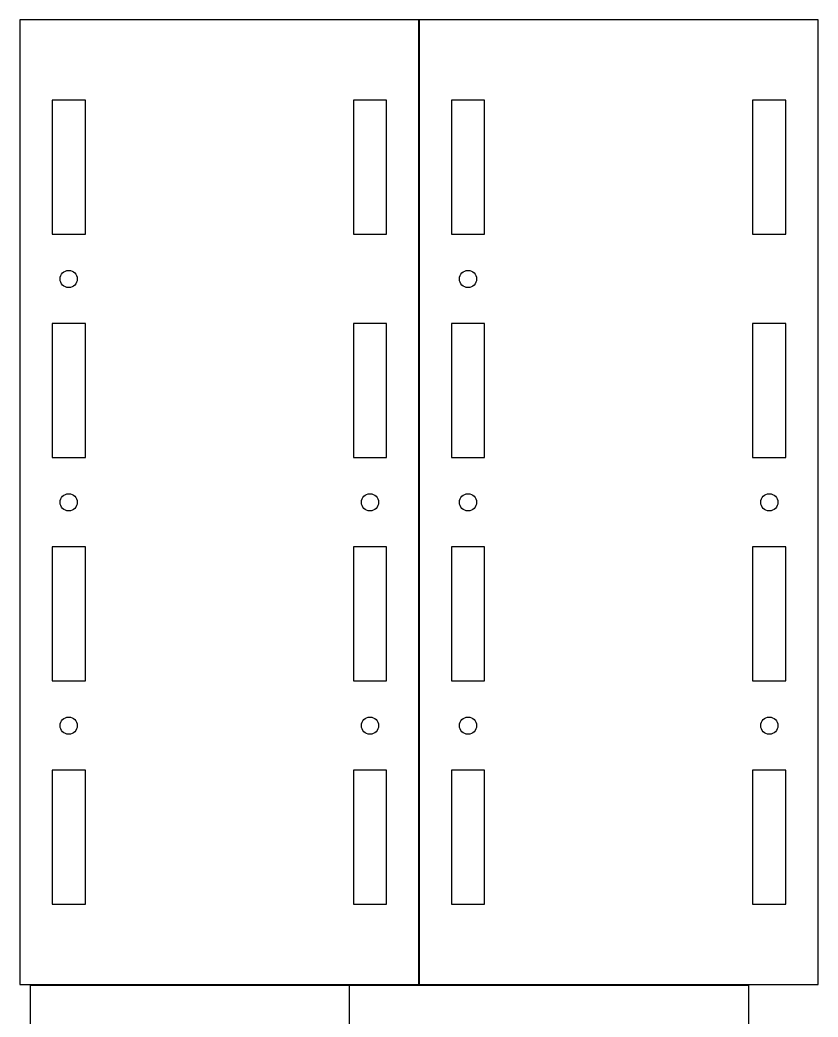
# Model space of a CAD drawing. Header units: millimetres. Extents: x -472 to 96, y -105 to 342.
# Drawn here: x -472.2 to -323.3, y 96 to 282.1 of the extents above; entities that cross this region are included whole.
import ezdxf

# ---------------------------------------------------------------- set-up
doc = ezdxf.new("R2010")
doc.units = ezdxf.units.MM

msp = doc.modelspace()

# ---------------------------------------------------------------- linework, layer by layer
at = {"color": 7, "linetype": 'Continuous', "lineweight": 25}
for p, q in [((-472.2, 282.1), (-472.2, 102.1)), ((-397.8, 282.1), (-472.2, 282.1)), ((-397.8, 102.1), (-397.8, 282.1)), ((-397.7, 282.1), (-397.7, 102.1)), ((-323.3, 282.1), (-397.7, 282.1)), ((-323.3, 102.1), (-323.3, 282.1)), ((-460, 267.1), (-466.2, 267.1)), ((-466.2, 267.1), (-466.2, 242.1)), ((-460, 242.1), (-460, 267.1)), ((-403.8, 267.1), (-410, 267.1)), ((-410, 267.1), (-410, 242.1)), ((-403.8, 242.1), (-403.8, 267.1)), ((-385.5, 267.1), (-391.7, 267.1)), ((-391.7, 267.1), (-391.7, 242.1)), ((-385.5, 242.1), (-385.5, 267.1)), ((-329.3, 267.1), (-335.5, 267.1)), ((-335.5, 267.1), (-335.5, 242.1)), ((-329.3, 242.1), (-329.3, 267.1)), ((-466.2, 242.1), (-460, 242.1)), ((-410, 242.1), (-403.8, 242.1)), ((-391.7, 242.1), (-385.5, 242.1)), ((-335.5, 242.1), (-329.3, 242.1)), ((-460, 225.43), (-466.2, 225.43)), ((-466.2, 225.43), (-466.2, 200.43)), ((-460, 200.43), (-460, 225.43)), ((-403.8, 225.43), (-410, 225.43)), ((-410, 225.43), (-410, 200.43)), ((-403.8, 200.43), (-403.8, 225.43)), ((-385.5, 225.43), (-391.7, 225.43)), ((-391.7, 225.43), (-391.7, 200.43)), ((-385.5, 200.43), (-385.5, 225.43)), ((-329.3, 225.43), (-335.5, 225.43)), ((-335.5, 225.43), (-335.5, 200.43)), ((-329.3, 200.43), (-329.3, 225.43)), ((-466.2, 200.43), (-460, 200.43)), ((-410, 200.43), (-403.8, 200.43)), ((-391.7, 200.43), (-385.5, 200.43)), ((-335.5, 200.43), (-329.3, 200.43)), ((-460, 183.77), (-466.2, 183.77)), ((-466.2, 183.77), (-466.2, 158.77)), ((-460, 158.77), (-460, 183.77)), ((-403.8, 183.77), (-410, 183.77)), ((-410, 183.77), (-410, 158.77)), ((-403.8, 158.77), (-403.8, 183.77)), ((-385.5, 183.77), (-391.7, 183.77)), ((-391.7, 183.77), (-391.7, 158.77)), ((-385.5, 158.77), (-385.5, 183.77)), ((-329.3, 183.77), (-335.5, 183.77)), ((-335.5, 183.77), (-335.5, 158.77)), ((-329.3, 158.77), (-329.3, 183.77)), ((-466.2, 158.77), (-460, 158.77)), ((-410, 158.77), (-403.8, 158.77)), ((-391.7, 158.77), (-385.5, 158.77)), ((-335.5, 158.77), (-329.3, 158.77)), ((-460, 142.1), (-466.2, 142.1)), ((-466.2, 142.1), (-466.2, 117.1)), ((-460, 117.1), (-460, 142.1)), ((-403.8, 142.1), (-410, 142.1)), ((-410, 142.1), (-410, 117.1)), ((-403.8, 117.1), (-403.8, 142.1)), ((-385.5, 142.1), (-391.7, 142.1)), ((-391.7, 142.1), (-391.7, 117.1)), ((-385.5, 117.1), (-385.5, 142.1)), ((-329.3, 142.1), (-335.5, 142.1)), ((-335.5, 142.1), (-335.5, 117.1)), ((-329.3, 117.1), (-329.3, 142.1)), ((-466.2, 117.1), (-460, 117.1)), ((-410, 117.1), (-403.8, 117.1)), ((-391.7, 117.1), (-385.5, 117.1)), ((-335.5, 117.1), (-329.3, 117.1)), ((-472.2, 102.1), (-397.8, 102.1)), ((-470.2, -90), (-470.2, 102)), ((-470.2, 102), (-410.8, 102)), ((-410.8, 102), (-410.8, -90)), ((-410.7, -90), (-410.7, 102)), ((-410.7, 102), (-336.3, 102)), ((-397.7, 102.1), (-323.3, 102.1)), ((-336.3, 102), (-336.3, -90))]:
    msp.add_line(p, q, dxfattribs=at)
for centre in [(-463.1, 233.77), (-388.6, 233.77), (-463.1, 192.1), (-406.9, 192.1), (-388.6, 192.1), (-332.4, 192.1), (-463.1, 150.43), (-406.9, 150.43), (-388.6, 150.43), (-332.4, 150.43)]:
    msp.add_circle(centre, 1.6, dxfattribs=at)

doc.saveas('drawing.dxf')
